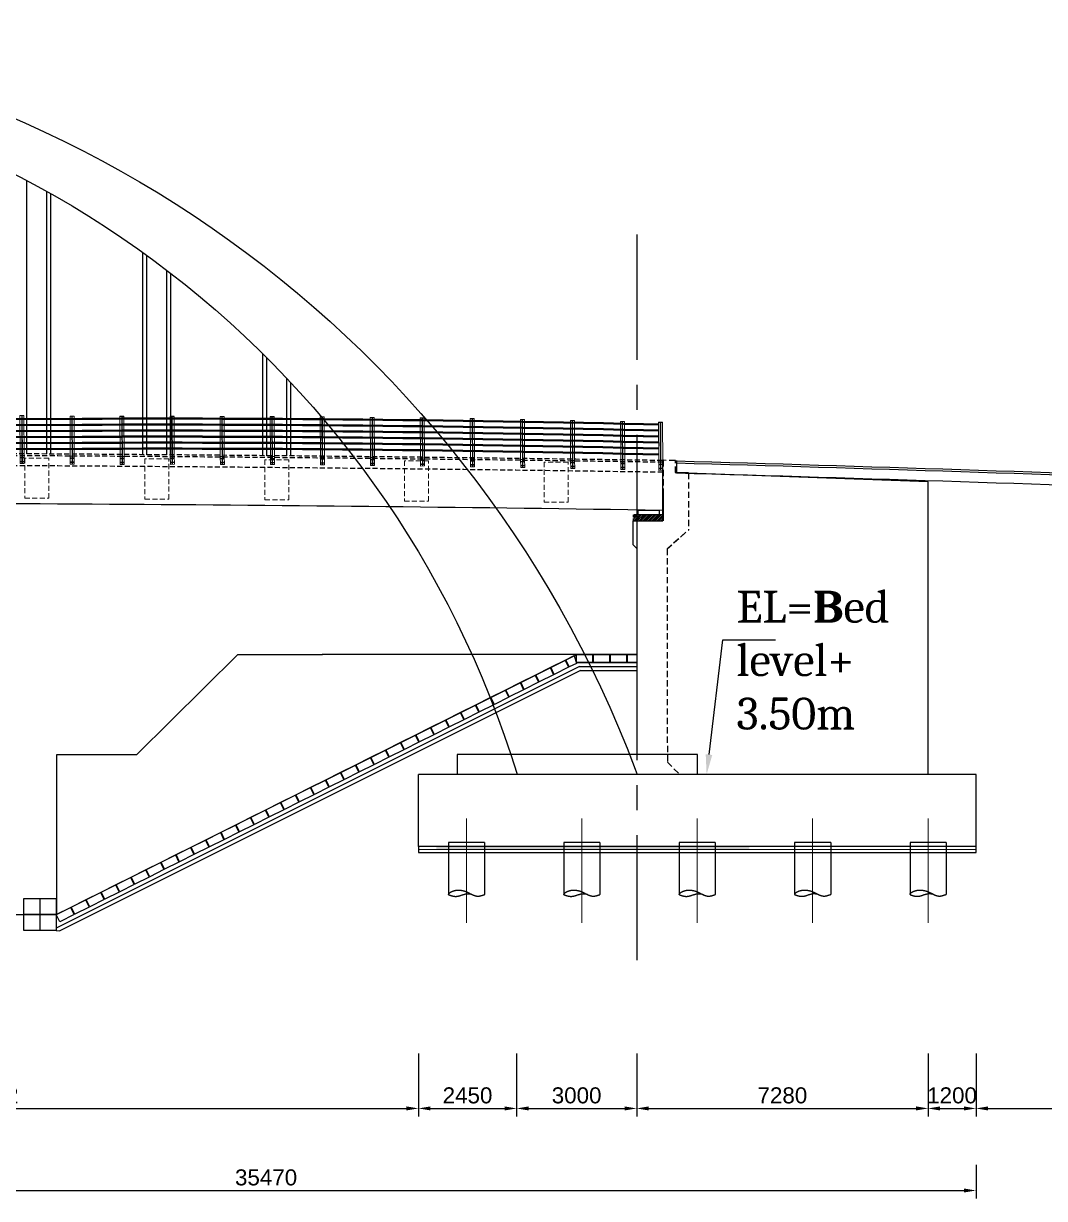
# Model space of a CAD drawing. Header units: millimetres. Extents: x 1231188 to 3899118, y -5478610 to -489530.
# Drawn here: x 3137214 to 3162717, y -2933874 to -2904527 of the extents above; entities that cross this region are included whole.
import ezdxf
from ezdxf import colors
from ezdxf.entities.mleader import LeaderData, LeaderLine
from ezdxf.math import Vec2, Vec3

# ---------------------------------------------------------------- set-up
doc = ezdxf.new("R2010")
doc.units = ezdxf.units.MM
doc.header["$LTSCALE"] = 25
doc.header["$MEASUREMENT"] = 0
doc.header["$PDMODE"] = 3
for name, pattern in [('CENTER', [2, 1.25, -0.25, 0.25, -0.25]), ('CENTER2', [1.125, 0.75, -0.125, 0.125, -0.125]), ('DASHED2', [0.375, 0.25, -0.125])]:
    doc.linetypes.add(name, pattern=pattern)
doc.layers.get('Defpoints').update_dxf_attribs({"color": 230, "lineweight": 9})
for name, color, linetype in [('ABUTMENT', 1, 'Continuous'), ('bearing', 7, 'Continuous'), ('con-outline', 7, 'Continuous'), ('Deck _Hidden', 7, 'DASHED2'), ('Girder _Hidden', 8, 'DASHED2'), ('Hatch 1', 14, 'Continuous'), ('pedestal', 7, 'Continuous'), ('Pile Cap', 21, 'Continuous'), ('Railling_1', 8, 'Continuous'), ('Restraint-1', 8, 'DASHED2'), ('SLOPEEARTH', 3, 'Continuous'), ('Suspender', 3, 'Continuous'), ('WC_Hidden', 8, 'DASHED2')]:
    doc.layers.add(name, color=color, linetype=linetype)
for name, color, linetype, lineweight in [('Center line', 252, 'CENTER', 9), ('COLUMN', 1, 'Continuous', 25), ('Con_Hidden', 8, 'DASHED2', 9), ('DIM', 8, 'Continuous', 13), ('DIMEN', 8, 'Continuous', 9), ('grid', 114, 'CENTER2', 20), ('HATCH', 191, 'Continuous', 9), ('PILE', 214, 'Continuous', 30), ('Railing', 8, 'Continuous', 0), ('WALL', 10, 'Continuous', 25), ('x section', 3, 'Continuous', 30)]:
    doc.layers.add(name, color=color, linetype=linetype, lineweight=lineweight)
doc.styles.add('ARIAL', font='arial.ttf', dxfattribs={"height": 400})
doc.styles.get("Standard").update_dxf_attribs({"font": 'swissl.ttf'})
doc.dimstyles.new('dim-50', dxfattribs={"dimtxt": 200, "dimasz": 200, "dimexe": 20, "dimexo": 20, "dimgap": 0.09, "dimtad": 0, "dimdec": 0, "dimzin": 0, "dimdsep": 46, "dimtxsty": 'Standard', "dimcen": 0.09, "dimclrd": 5, "dimclrt": 5, "dimazin": 0, "dimtfac": 1, "dimtdec": 0, "dimtofl": 0, "dimtmove": 0, "dimatfit": 3, "dimfxl": 1, "dimtolj": 1, "dimtzin": 0, "dimarcsym": 0})

# ---------------------------------------------------------------- blocks, each defined once
blk = doc.blocks.new('Railing')
at = {"layer": 'Railing', "linetype": 'Continuous', "ltscale": 100}
for p, q in [((136657, 473126), (136657, 472128)), ((136757, 473126), (136757, 472128)), ((136657, 472128), (136657, 471928)), ((136657, 472128), (136757, 472128)), ((136657, 471928), (136757, 471928)), ((136757, 472128), (136757, 471928))]:
    blk.add_line(p, q, dxfattribs=at)
at = {"layer": 'Railing', "color": 5, "linetype": 'Continuous', "ltscale": 100}
for p, q in [((136702, 471928), (136702, 473126)), ((136707, 471928), (136707, 473128)), ((136712, 471928), (136712, 473126))]:
    blk.add_line(p, q, dxfattribs=at)
at = {"layer": 'Railing', "color": 5}
for p, q in [((136677, 472076), (136665, 472076)), ((136677, 471976), (136665, 471976)), ((136677, 472076), (136677, 472089)), ((136677, 472076), (136677, 472061)), ((136677, 472076), (136691, 472076)), ((136677, 471976), (136677, 471989)), ((136677, 471976), (136677, 471961)), ((136677, 471976), (136691, 471976)), ((136737, 472076), (136723, 472076)), ((136737, 471976), (136723, 471976)), ((136737, 472076), (136737, 472089)), ((136737, 472076), (136737, 472061)), ((136737, 472076), (136748, 472076)), ((136737, 471976), (136737, 471989)), ((136737, 471976), (136737, 471961)), ((136737, 471976), (136748, 471976))]:
    blk.add_line(p, q, dxfattribs=at)
for centre in [(136677, 472076), (136677, 471976), (136737, 472076), (136737, 471976)]:
    blk.add_circle(centre, 6.69, dxfattribs=at)
at = {"layer": 'Railing', "linetype": 'Continuous', "ltscale": 100}
for points in [[(136657, 473128), (136657, 473128), (136657, 473127), (136657, 473126), (136679, 473126), (136702, 473126), (136702, 473120), (136702, 473114), (136704, 473114), (136707, 473114), (136707, 473121), (136707, 473128), (136682, 473128), (136657, 473128)], [(136757, 473128), (136757, 473128), (136757, 473127), (136757, 473126), (136734, 473126), (136712, 473126), (136712, 473120), (136712, 473114), (136709, 473114), (136707, 473114), (136707, 473121), (136707, 473128), (136732, 473128), (136757, 473128)]]:
    blk.add_open_spline(points, degree=2, knots=[0, 0, 0, 5, 10, 10, 50, 50, 90, 90, 100, 100, 150, 150, 200, 200, 200], dxfattribs=at)
blk.add_open_spline([(136657, 473128), (136732, 473128), (136757, 473128)], degree=2, dxfattribs=at)
blk = doc.blocks.new('wq')
at = {"layer": 'Railling_1', "linetype": 'Continuous', "ltscale": 100}
for points in [[(3152767, -2891022), (3152395, -2891014), (3151894, -2891002), (3151393, -2890992), (3150892, -2890982), (3150391, -2890972), (3149890, -2890962), (3149389, -2890954), (3148888, -2890945), (3148387, -2890937), (3147886, -2890930), (3147385, -2890923), (3146884, -2890917), (3146383, -2890911), (3145882, -2890905), (3145381, -2890900), (3144881, -2890895), (3144380, -2890891), (3143879, -2890888), (3143378, -2890884), (3142877, -2890882), (3142376, -2890879), (3141875, -2890878), (3141374, -2890876), (3140873, -2890875), (3140372, -2890875), (3139871, -2890875), (3139371, -2890876), (3138870, -2890877), (3138369, -2890878), (3125223, -2890930)], [(3152767, -2891047), (3152394, -2891039), (3151893, -2891027), (3151392, -2891017), (3150891, -2891007), (3150390, -2890997), (3149890, -2890987), (3149389, -2890979), (3148888, -2890970), (3148387, -2890962), (3147886, -2890955), (3147385, -2890948), (3146884, -2890942), (3146383, -2890936), (3145882, -2890930), (3145381, -2890925), (3144880, -2890920), (3144379, -2890916), (3143879, -2890913), (3143378, -2890909), (3142877, -2890907), (3142376, -2890904), (3141875, -2890903), (3141374, -2890901), (3140873, -2890900), (3140372, -2890900), (3139871, -2890900), (3139371, -2890901), (3138870, -2890902), (3138369, -2890903), (3125223, -2890955)], [(3152768, -2891172), (3152391, -2891164), (3151890, -2891152), (3151390, -2891142), (3150889, -2891131), (3150388, -2891122), (3149887, -2891112), (3149386, -2891104), (3148886, -2891095), (3148385, -2891087), (3147884, -2891080), (3147383, -2891073), (3146882, -2891067), (3146382, -2891061), (3145881, -2891055), (3145380, -2891050), (3144879, -2891045), (3144378, -2891041), (3143878, -2891038), (3143377, -2891034), (3142876, -2891032), (3142375, -2891029), (3141875, -2891028), (3141374, -2891026), (3140873, -2891025), (3140372, -2891025), (3139871, -2891025), (3139371, -2891026), (3138870, -2891027), (3138369, -2891028), (3125223, -2891080)], [(3152768, -2891197), (3152391, -2891189), (3151890, -2891177), (3151389, -2891167), (3150888, -2891156), (3150388, -2891147), (3149887, -2891137), (3149386, -2891129), (3148885, -2891120), (3148384, -2891112), (3147884, -2891105), (3147383, -2891098), (3146882, -2891092), (3146381, -2891086), (3145880, -2891080), (3145380, -2891075), (3144879, -2891070), (3144378, -2891066), (3143877, -2891063), (3143377, -2891059), (3142876, -2891057), (3142375, -2891054), (3141874, -2891053), (3141374, -2891051), (3140873, -2891050), (3140372, -2891050), (3139871, -2891050), (3139371, -2891051), (3138870, -2891052), (3138369, -2891053), (3125223, -2891105)], [(3152769, -2891322), (3152388, -2891314), (3151887, -2891302), (3151386, -2891292), (3150886, -2891281), (3150385, -2891272), (3149884, -2891262), (3149384, -2891254), (3148883, -2891245), (3148382, -2891237), (3147882, -2891230), (3147381, -2891223), (3146880, -2891217), (3146380, -2891211), (3145879, -2891205), (3145378, -2891200), (3144878, -2891195), (3144377, -2891191), (3143877, -2891188), (3143376, -2891184), (3142875, -2891182), (3142375, -2891179), (3141874, -2891178), (3141373, -2891176), (3140873, -2891175), (3140372, -2891175), (3139871, -2891175), (3139371, -2891176), (3138870, -2891177), (3138370, -2891178), (3125223, -2891230)], [(3152769, -2891347), (3152387, -2891339), (3151887, -2891327), (3151386, -2891317), (3150885, -2891306), (3150385, -2891297), (3149884, -2891287), (3149383, -2891279), (3148883, -2891270), (3148382, -2891262), (3147881, -2891255), (3147381, -2891248), (3146880, -2891242), (3146379, -2891236), (3145879, -2891230), (3145378, -2891225), (3144878, -2891220), (3144377, -2891216), (3143876, -2891213), (3143376, -2891209), (3142875, -2891207), (3142374, -2891204), (3141874, -2891203), (3141373, -2891201), (3140873, -2891200), (3140372, -2891200), (3139871, -2891200), (3139371, -2891201), (3138870, -2891202), (3138370, -2891203), (3125223, -2891255)], [(3152769, -2891472), (3152384, -2891464), (3151884, -2891452), (3151383, -2891442), (3150883, -2891431), (3150382, -2891422), (3149882, -2891412), (3149381, -2891404), (3148881, -2891395), (3148380, -2891387), (3147880, -2891380), (3147379, -2891373), (3146878, -2891367), (3146378, -2891361), (3145877, -2891355), (3145377, -2891350), (3144876, -2891345), (3144376, -2891341), (3143875, -2891338), (3143375, -2891334), (3142874, -2891332), (3142374, -2891329), (3141873, -2891328), (3141373, -2891326), (3140872, -2891325), (3140372, -2891325), (3139872, -2891325), (3139371, -2891326), (3138871, -2891327), (3138370, -2891328), (3125223, -2891380)], [(3152770, -2891497), (3152384, -2891489), (3151883, -2891477), (3151383, -2891467), (3150882, -2891456), (3150382, -2891447), (3149881, -2891437), (3149381, -2891429), (3148880, -2891420), (3148380, -2891412), (3147879, -2891405), (3147379, -2891398), (3146878, -2891392), (3146378, -2891386), (3145877, -2891380), (3145377, -2891375), (3144876, -2891370), (3144376, -2891366), (3143875, -2891363), (3143375, -2891359), (3142874, -2891357), (3142374, -2891354), (3141873, -2891353), (3141373, -2891351), (3140872, -2891350), (3140372, -2891350), (3139872, -2891350), (3139371, -2891351), (3138871, -2891352), (3138370, -2891353), (3125223, -2891405)], [(3152770, -2891623), (3152381, -2891613), (3151880, -2891602), (3151380, -2891592), (3150880, -2891581), (3150379, -2891572), (3149879, -2891562), (3149378, -2891554), (3148878, -2891545), (3148378, -2891537), (3147877, -2891530), (3147377, -2891523), (3146877, -2891517), (3146376, -2891511), (3145876, -2891505), (3145375, -2891500), (3144875, -2891495), (3144375, -2891491), (3143874, -2891488), (3143374, -2891484), (3142874, -2891482), (3142373, -2891479), (3141873, -2891478), (3141373, -2891476), (3140872, -2891475), (3140372, -2891475), (3139872, -2891475), (3139371, -2891476), (3138871, -2891477), (3138371, -2891478), (3125223, -2891530)], [(3152771, -2891648), (3152380, -2891638), (3151880, -2891627), (3151380, -2891617), (3150879, -2891606), (3150379, -2891597), (3149878, -2891587), (3149378, -2891579), (3148878, -2891570), (3148377, -2891562), (3147877, -2891555), (3147377, -2891548), (3146876, -2891542), (3146376, -2891536), (3145876, -2891530), (3145375, -2891525), (3144875, -2891520), (3144374, -2891516), (3143874, -2891513), (3143374, -2891509), (3142873, -2891507), (3142373, -2891504), (3141873, -2891503), (3141373, -2891501), (3140872, -2891500), (3140372, -2891500), (3139872, -2891500), (3139371, -2891501), (3138871, -2891502), (3138371, -2891503), (3125223, -2891555)], [(3152771, -2891773), (3152377, -2891763), (3151877, -2891752), (3151377, -2891742), (3150877, -2891731), (3150376, -2891722), (3149876, -2891712), (3149376, -2891704), (3148876, -2891695), (3148375, -2891687), (3147875, -2891680), (3147375, -2891673), (3146875, -2891667), (3146374, -2891661), (3145874, -2891655), (3145374, -2891650), (3144874, -2891645), (3144373, -2891641), (3143873, -2891638), (3143373, -2891634), (3142873, -2891632), (3142373, -2891629), (3141872, -2891628), (3141372, -2891626), (3140872, -2891625), (3140372, -2891625), (3139872, -2891625), (3139371, -2891626), (3138871, -2891627), (3138371, -2891628), (3125223, -2891680)], [(3152772, -2891798), (3152377, -2891788), (3151877, -2891777), (3151376, -2891767), (3150876, -2891756), (3150376, -2891747), (3149876, -2891737), (3149375, -2891729), (3148875, -2891720), (3148375, -2891712), (3147875, -2891705), (3147374, -2891698), (3146874, -2891692), (3146374, -2891686), (3145874, -2891680), (3145374, -2891675), (3144873, -2891670), (3144373, -2891666), (3143873, -2891663), (3143373, -2891659), (3142873, -2891657), (3142372, -2891654), (3141872, -2891653), (3141372, -2891651), (3140872, -2891650), (3140372, -2891650), (3139872, -2891650), (3139371, -2891651), (3138871, -2891652), (3138371, -2891653), (3125223, -2891705)]]:
    blk.add_lwpolyline(points, dxfattribs=at)
at = {"layer": 'Railling_1', "xscale": -1}
for p, rotation in [((3264163, -3363369), 0.2228000055985024), ((3265413, -3363369), 0.2228000055985024), ((3266663, -3363368), 0.2228000055985024), ((3267913, -3363371), 0.2228000055985024), ((3269163, -3363376), 0.2228000055985024), ((3270413, -3363385), 0.2228000055985024), ((3271663, -3363384), 0.2228000055985024), ((3272913, -3363387), 0.2228000055985024), ((3274163, -3363392), 0.2228000055985024), ((3275413, -3363400), 0.2228000055985024), ((3276663, -3363412), 0.2228000055985024), ((3279045, -3363085), 0.3603301238060918), ((3280295, -3363084), 0.3603301238060918), ((3281545, -3363087), 0.3603301238060918), ((3282795, -3363092), 0.3603301238060918), ((3284045, -3363100), 0.3603301238060918), ((3285295, -3363112), 0.3603301238060918), ((3286545, -3363126), 0.3603301238060918), ((3287795, -3363143), 0.3603301238060918), ((3289046, -3363163), 0.3603301238060918), ((3290296, -3363186), 0.3603301238060918), ((3291546, -3363211), 0.3603301238060918), ((3292496, -3363234), 0.3603301238060918)]:
    blk.add_blockref('Railing', p, dxfattribs=dict(at, rotation=rotation))
blk = doc.blocks.new('*D610')
at = {"layer": 'Defpoints', "color": 0, "lineweight": -2, "ltscale": 150, "transparency": 16777216}
for p in [(3125538, -2930048), (3147080, -2930048), (3147080, -2931624)]:
    blk.add_point(p, dxfattribs=at)
at = {"layer": 'DIM', "color": 0, "lineweight": -2, "ltscale": 150, "transparency": 16777216}
for p, q in [((3125538, -2930248), (3125538, -2931824)), ((3147080, -2930248), (3147080, -2931824))]:
    blk.add_line(p, q, dxfattribs=at)
at = {"layer": 'DIM', "color": 5, "lineweight": -2, "ltscale": 150, "transparency": 16777216}
blk.add_line((3125838, -2931624), (3146780, -2931624), dxfattribs=at)
for points in [[(3125838, -2931574), (3125838, -2931674), (3125538, -2931624)], [(3146780, -2931574), (3146780, -2931674), (3147080, -2931624)]]:
    blk.add_solid(points, dxfattribs=at)
at = {"layer": 'DIM', "color": 2, "ltscale": 150, "transparency": 16777216, "insert": (3136309, -2931300), "char_height": 400, "attachment_point": 5, "style": 'ARIAL'}
blk.add_mtext('\\A1;21542', dxfattribs=at)
blk = doc.blocks.new('*D611')
at = {"layer": 'Defpoints', "color": 0, "lineweight": -2, "ltscale": 150, "transparency": 16777216}
for p in [(3147080, -2930048), (3149530, -2930048), (3149530, -2931624)]:
    blk.add_point(p, dxfattribs=at)
at = {"layer": 'DIM', "color": 0, "lineweight": -2, "ltscale": 150, "transparency": 16777216}
for p, q in [((3147080, -2930248), (3147080, -2931824)), ((3149530, -2930248), (3149530, -2931824))]:
    blk.add_line(p, q, dxfattribs=at)
at = {"layer": 'DIM', "color": 5, "lineweight": -2, "ltscale": 150, "transparency": 16777216}
blk.add_line((3147380, -2931624), (3149230, -2931624), dxfattribs=at)
for points in [[(3147380, -2931574), (3147380, -2931674), (3147080, -2931624)], [(3149230, -2931574), (3149230, -2931674), (3149530, -2931624)]]:
    blk.add_solid(points, dxfattribs=at)
at = {"layer": 'DIM', "color": 2, "ltscale": 150, "transparency": 16777216, "insert": (3148305, -2931300), "char_height": 400, "attachment_point": 5, "style": 'ARIAL'}
blk.add_mtext('\\A1;2450', dxfattribs=at)
blk = doc.blocks.new('*D612')
at = {"layer": 'Defpoints', "color": 0, "lineweight": -2, "ltscale": 150, "transparency": 16777216}
for p in [(3149530, -2930248), (3152530, -2930048), (3152530, -2931624)]:
    blk.add_point(p, dxfattribs=at)
at = {"layer": 'DIM', "color": 0, "lineweight": -2, "ltscale": 150, "transparency": 16777216}
for p, q in [((3152530, -2930248), (3152530, -2931824)), ((3149530, -2930448), (3149530, -2931824))]:
    blk.add_line(p, q, dxfattribs=at)
at = {"layer": 'DIM', "color": 5, "lineweight": -2, "ltscale": 150, "transparency": 16777216}
blk.add_line((3149830, -2931624), (3152230, -2931624), dxfattribs=at)
for points in [[(3149830, -2931574), (3149830, -2931674), (3149530, -2931624)], [(3152230, -2931574), (3152230, -2931674), (3152530, -2931624)]]:
    blk.add_solid(points, dxfattribs=at)
at = {"layer": 'DIM', "color": 2, "ltscale": 150, "transparency": 16777216, "insert": (3151030, -2931300), "char_height": 400, "attachment_point": 5, "style": 'ARIAL'}
blk.add_mtext('\\A1;3000', dxfattribs=at)
blk = doc.blocks.new('*D613')
at = {"layer": 'Defpoints', "color": 0, "lineweight": -2, "ltscale": 150, "transparency": 16777216}
for p in [(3152530, -2930251), (3159810, -2930048), (3159810, -2931624)]:
    blk.add_point(p, dxfattribs=at)
at = {"layer": 'DIM', "color": 0, "lineweight": -2, "ltscale": 150, "transparency": 16777216}
for p, q in [((3159810, -2930248), (3159810, -2931824)), ((3152530, -2930451), (3152530, -2931824))]:
    blk.add_line(p, q, dxfattribs=at)
at = {"layer": 'DIM', "color": 5, "lineweight": -2, "ltscale": 150, "transparency": 16777216}
blk.add_line((3152830, -2931624), (3159510, -2931624), dxfattribs=at)
for points in [[(3152830, -2931574), (3152830, -2931674), (3152530, -2931624)], [(3159510, -2931574), (3159510, -2931674), (3159810, -2931624)]]:
    blk.add_solid(points, dxfattribs=at)
at = {"layer": 'DIM', "color": 2, "ltscale": 150, "transparency": 16777216, "insert": (3156170, -2931300), "char_height": 400, "attachment_point": 5, "style": 'ARIAL'}
blk.add_mtext('\\A1;7280', dxfattribs=at)
blk = doc.blocks.new('*D614')
at = {"layer": 'Defpoints', "color": 0, "lineweight": -2, "ltscale": 150, "transparency": 16777216}
for p in [(3159808, -2930048), (3161008, -2930048), (3161008, -2931624)]:
    blk.add_point(p, dxfattribs=at)
at = {"layer": 'DIM', "color": 0, "lineweight": -2, "ltscale": 150, "transparency": 16777216}
for p, q in [((3159808, -2930248), (3159808, -2931824)), ((3161008, -2930248), (3161008, -2931824))]:
    blk.add_line(p, q, dxfattribs=at)
at = {"layer": 'DIM', "color": 5, "lineweight": -2, "ltscale": 150, "transparency": 16777216}
blk.add_line((3160108, -2931624), (3160708, -2931624), dxfattribs=at)
for points in [[(3160108, -2931574), (3160108, -2931674), (3159808, -2931624)], [(3160708, -2931574), (3160708, -2931674), (3161008, -2931624)]]:
    blk.add_solid(points, dxfattribs=at)
at = {"layer": 'DIM', "color": 2, "ltscale": 150, "transparency": 16777216, "insert": (3160408, -2931300), "char_height": 400, "attachment_point": 5, "style": 'ARIAL'}
blk.add_mtext('\\A1;1200', dxfattribs=at)
blk = doc.blocks.new('*D616')
at = {"layer": 'Defpoints', "color": 0, "lineweight": -2, "ltscale": 150, "transparency": 16777216}
for p in [(3125538, -2932836), (3161008, -2932836, 46692), (3161008, -2933674)]:
    blk.add_point(p, dxfattribs=at)
at = {"layer": 'DIM', "color": 0, "lineweight": -2, "ltscale": 150, "transparency": 16777216}
for p, q in [((3125538, -2933036), (3125538, -2933874)), ((3161008, -2933036), (3161008, -2933874))]:
    blk.add_line(p, q, dxfattribs=at)
at = {"layer": 'DIM', "color": 5, "lineweight": -2, "ltscale": 150, "transparency": 16777216}
blk.add_line((3125838, -2933674), (3160708, -2933674), dxfattribs=at)
for points in [[(3125838, -2933624), (3125838, -2933724), (3125538, -2933674)], [(3160708, -2933624), (3160708, -2933724), (3161008, -2933674)]]:
    blk.add_solid(points, dxfattribs=at)
at = {"layer": 'DIM', "color": 2, "ltscale": 150, "transparency": 16777216, "insert": (3143273, -2933349), "char_height": 400, "attachment_point": 5, "style": 'ARIAL'}
blk.add_mtext('\\A1;35470', dxfattribs=at)
blk = doc.blocks.new('*D677')
at = {"layer": 'Defpoints', "color": 0, "lineweight": -2, "ltscale": 150, "transparency": 16777216}
for p in [(3161008, -2930048), (3181908, -2930048), (3181908, -2931624)]:
    blk.add_point(p, dxfattribs=at)
at = {"layer": 'DIM', "color": 0, "lineweight": -2, "ltscale": 150, "transparency": 16777216}
for p, q in [((3161008, -2930248), (3161008, -2931824)), ((3181908, -2930248), (3181908, -2931824))]:
    blk.add_line(p, q, dxfattribs=at)
at = {"layer": 'DIM', "color": 5, "lineweight": -2, "ltscale": 150, "transparency": 16777216}
blk.add_line((3161308, -2931624), (3181608, -2931624), dxfattribs=at)
for points in [[(3161308, -2931574), (3161308, -2931674), (3161008, -2931624)], [(3181608, -2931574), (3181608, -2931674), (3181908, -2931624)]]:
    blk.add_solid(points, dxfattribs=at)
at = {"layer": 'DIM', "color": 2, "ltscale": 150, "transparency": 16777216, "insert": (3171458, -2931300), "char_height": 400, "attachment_point": 5, "style": 'ARIAL'}
blk.add_mtext('\\A1;20900', dxfattribs=at)

msp = doc.modelspace()

# ---------------------------------------------------------------- hatches: boundary and pattern name
at = {"layer": 'HATCH', "linetype": 'ByBlock', "ltscale": 100}
h = msp.add_hatch(dxfattribs=at)
h.set_pattern_fill('AR-CONC', color=256, scale=22, style=0)
h.set_pattern_definition([(50, (-7724980.62, -8480515.04), (157.7972402, -13.8054697), [16.5, -181.5]), (355, (-7724980.62, -8480515.04), (-30.5252934, 165.4822694), [13.2, -145.2]), (100.4514, (-7724967.47, -8480516.19), (127.272064, 151.6766993), [14.0228418, -154.2512646]), (46.1842, (-7724980.62, -8480471.04), (234.7930307, -36.414183), [24.75, -272.25]), (96.6356, (-7724961.05, -8480474.08), (205.6257952, 214.3059316), [21.0342634, -231.37686]), (351.1842, (-7724980.62, -8480471.04), (205.625628, 214.306092), [19.8, -217.8]), (21, (-7724958.62, -8480482.04), (131.3195515, -88.576156), [16.5, -181.5]), (326, (-7724958.62, -8480482.04), (53.529373, 159.53301), [13.2, -145.2]), (71.4514, (-7724947.67, -8480489.42), (184.8489783, 70.9567093), [14.0228418, -154.2512646]), (37.5, (-7724980.615, -8480515.04), (2.67516817, 73.23664784), [0, -143.44, 0, -147.4, 0, -145.75]), (7.5, (-7724980.615, -8480515.04), (57.87529824, 86.7705766), [0, -84.04, 0, -140.14, 0, -55.55]), (327.5, (-7725029.675, -8480515.04), (117.44093596, -4.96207178), [0, -55, 0, -171.6, 0, -227.7]), (317.5, (-7725051.68, -8480515.04), (128.30095726, 22.0230961), [0, -71.5, 0, -113.96, 0, -161.7])])
h.paths.add_polyline_path([(3155341.93296, -2925084.5975), (3155341.93296, -2925159.5975), (3147529.96601, -2925159.5975), (3147529.96601, -2925084.5975)])
at = {"layer": 'Hatch 1', "ltscale": 20}
h = msp.add_hatch(dxfattribs=at)
h.set_pattern_fill('ANSI31', color=256, scale=10, angle=-0.032422674)
h.set_pattern_definition([(44.9675773, (-2139986.704, -356404.315), (-22.43793229, 22.46334113), [])])
h.paths.add_polyline_path([(3152451.5301, -2916796.23786), (3153181.70288, -2916796.08083), (3153181.77229, -2916946.08758), (3152451.56236, -2916946.23786)])

# ---------------------------------------------------------------- linework, layer by layer
at = {"layer": 'ABUTMENT', "linetype": 'DASHED2', "ltscale": 25}
for p, q in [((3153501.38369, -2915443.23326, 46777.18499), (3153201.6587, -2915436.81546, 46691.78814)), ((3153201.81503, -2916297.92617, 68040.52647), (3153201.81503, -2915436.8188, 68040.52647)), ((3153501.38369, -2915743.77739, 4140.15585), (3153501.38369, -2915443.23326, 46777.18499)), ((3153291.96125, -2917648.03246), (3153821.45052, -2917177.4586))]:
    msp.add_line(p, q, dxfattribs=at)
at = {"layer": 'ABUTMENT', "ltscale": 20}
for p, q in [((3159807.97227, -2915977.5, 46691.78814), (3153807.97227, -2915758.29208, 4140.15585)), ((3159807.97227, -2923283.06202, 46691.78814), (3159807.97227, -2915977.5, 46691.78814))]:
    msp.add_line(p, q, dxfattribs=at)
for points, elevation in [([(3153807.97227, -2915758.29208), (3153508.09461, -2915749.72549), (3153488.09461, -2915749.72549)], 4140.15585), ([(3152543.54552, -2917648.45298), (3152543.54552, -2917648.45298), (3152440.03645, -2917548.04746), (3152439.60117, -2916946.5), (3153181.77229, -2916946.08758)], 68139.8082), ([(3152544.37788, -2921448.44061), (3152543.54552, -2917648.45298)], 4368.97532)]:
    msp.add_lwpolyline(points, dxfattribs=dict(at, elevation=elevation))
at = {"layer": 'ABUTMENT', "linetype": 'DASHED2', "ltscale": 25, "elevation": 4140.15585}
msp.add_lwpolyline([(3153521.2645, -2915743.70867), (3153821.144, -2915752.21077), (3153821.45052, -2917177.4586)], dxfattribs=at)
at = {"layer": 'ABUTMENT', "linetype": 'DASHED2', "ltscale": 25}
msp.add_lwpolyline([(3153741.87564, -2917248.17931), (3153291.96125, -2917648.03246), (3153296.31824, -2922976.79286), (3153596.79123, -2923276.7662)], dxfattribs=at)
at = {"layer": 'bearing', "ltscale": 10, "elevation": -0.19256}
msp.add_lwpolyline([(3153092.70966, -2916796.13705), (3152564.99686, -2916796.47303), (3152564.97127, -2916677.47303), (3153092.68757, -2916683.43572)], close=True, dxfattribs=at)
at = {"layer": 'Center line', "ltscale": 100}
for p, q in [((3148279.96601, -2926991.58558), (3148279.96601, -2924385.86445)), ((3151161.96757, -2926991.58558, 11672.94704), (3151161.96757, -2924385.86445, 11672.94704)), ((3154043.96914, -2926991.58558, 4140.15585), (3154043.96914, -2924385.86445, 4140.15585)), ((3156925.97071, -2926990.05011, 35018.84111), (3156925.97071, -2924384.32898, 35018.84111)), ((3159807.97227, -2926990.05011, 46691.78814), (3159807.97227, -2924384.32898, 46691.78814))]:
    msp.add_line(p, q, dxfattribs=at)
at = {"layer": 'COLUMN', "color": 8, "lineweight": -2, "ltscale": 100}
for p, q in [((3153181.73514, -2916946.08759), (3153181.41048, -2915436.48796)), ((3153521.19996, -2915443.58669, 4140.15585), (3153521.2645, -2915743.70867, 4140.15585)), ((3153523.63802, -2915449.6035, 4140.15585), (3153523.63802, -2915749.72549, 4140.15585))]:
    msp.add_line(p, q, dxfattribs=at)
at = {"layer": 'COLUMN', "lineweight": 30, "ltscale": 100}
for p, q in [((3147079.96601, -2925083.06202, 46691.78814), (3147079.96601, -2923283.06202, 46691.78814)), ((3161007.97227, -2923283.06202, 46691.78814), (3147079.96601, -2923283.06202, 46691.78814)), ((3161007.97227, -2925083.06202, 46691.78814), (3161007.97227, -2923283.06202, 46691.78814))]:
    msp.add_line(p, q, dxfattribs=at)
for points in [[(3098545.50942, -2923283.06202), (3098592.10636, -2923159.66238, -0.69120611), (3152496.03996, -2923152.10697), (3152545.50942, -2923283.06202)], [(3101546.1099, -2923283.06202), (3101546.1099, -2923277.81421, -0.7396557555), (3149544.90893, -2923277.81421, -45.2344682021)]]:
    msp.add_lwpolyline(points, format="xyb", dxfattribs=at)
at = {"layer": 'COLUMN', "color": 8, "lineweight": -2, "ltscale": 100, "elevation": 4140.15585}
for points in [[(3153523.63802, -2915449.6035, -0.0039380277), (3181923.93982, -2916483.45924, -0.0039367837)], [(3153523.63802, -2915499.62383, -0.0039375923), (3181920.01279, -2916533.33433, -0.003921857)], [(3153523.63802, -2915749.72549, -0.0039354148), (3181900.37761, -2916782.70978, -0.0039196773)]]:
    msp.add_lwpolyline(points, format="xyb", dxfattribs=at)
msp.add_lwpolyline([(3153821.144, -2915752.21077), (3153521.2645, -2915743.70867), (3153501.2645, -2915743.71297)], dxfattribs=at)
at = {"layer": 'COLUMN', "lineweight": 30, "ltscale": 100, "elevation": 4140.15585}
msp.add_lwpolyline([(3161007.97227, -2925084.5975), (3147079.96601, -2925084.5975), (3147079.96601, -2925233.06202), (3161007.97227, -2925233.06202)], close=True, dxfattribs=at)
at = {"layer": 'con-outline', "linetype": 'DASHED2', "ltscale": 10, "elevation": -0.19256}
msp.add_lwpolyline([(3152439.60117, -2916946.5), (3153181.73514, -2916946.08759), (3153181.70288, -2916796.0876), (3152439.56892, -2916796.5)], close=True, dxfattribs=at)
at = {"layer": 'Con_Hidden', "ltscale": 20}
for points in [[(3137243.5, -2916382.5), (3137843.5, -2916382.5), (3137843.5, -2915382.5), (3137243.5, -2915382.5)], [(3140245, -2916403.5), (3140845, -2916403.5), (3140845, -2915403.5), (3140245, -2915403.5)], [(3143244, -2916423.5), (3143844, -2916423.5), (3143844, -2915423.5), (3143244, -2915423.5)], [(3146730, -2916453), (3147330, -2916453), (3147330, -2915453), (3146730, -2915453)], [(3150216, -2916482.5), (3150816, -2916482.5), (3150816, -2915482.5), (3150216, -2915482.5)]]:
    msp.add_lwpolyline(points, close=True, dxfattribs=at)
at = {"layer": 'Deck _Hidden', "ltscale": 20}
for points in [[(3153181.42124, -2915486.49375, 0.0041455928), (3125543.10754, -2915300.63263)], [(3153181.47501, -2915736.52275, 0.004146164), (3125543.49916, -2915550.63232)]]:
    msp.add_lwpolyline(points, format="xyb", dxfattribs=at)
at = {"layer": 'Girder _Hidden', "color": 4, "linetype": 'ByBlock', "ltscale": 15}
msp.add_lwpolyline([(3153175, -2916686.35847, 0.0041410323), (3125544.98731, -2916500.63115, 0.0041455928)], format="xyb", dxfattribs=at)
at = {"layer": 'HATCH', "linetype": 'ByBlock', "ltscale": 100}
for p, q in [((3147079.96601, -2925158.06202, 46691.78814), (3147079.96601, -2925083.06202, 46691.78814)), ((3161007.97227, -2925158.06202, 46691.78814), (3147079.96601, -2925158.06202, 46691.78814)), ((3147079.96601, -2925233.06202, 46691.78814), (3147079.96601, -2925158.06202, 46691.78814)), ((3161007.97227, -2925233.06202, 46691.78814), (3147079.96601, -2925233.06202, 46691.78814))]:
    msp.add_line(p, q, dxfattribs=at)
at = {"layer": 'Hatch 1', "ltscale": 20}
for p, q in [((3151045.50942, -2920283.06202), (3138045.50942, -2926783.06202)), ((3144677.78943, -2920278.94722), (3152545.50942, -2920278.33472)), ((3151029.96601, -2920283.06202), (3152529.97659, -2920283.06202)), ((3151029.96601, -2920483.06202), (3152529.97659, -2920483.06202))]:
    msp.add_line(p, q, dxfattribs=at)
at = {"layer": 'pedestal', "linetype": 'ByBlock', "ltscale": 100}
for p, q in [((3154045.50942, -2922783.06202), (3148045.50942, -2922783.06202)), ((3148045.50942, -2922783.06202), (3148045.50942, -2923283.06202)), ((3154045.50942, -2923283.06202), (3154045.50942, -2922783.06202))]:
    msp.add_line(p, q, dxfattribs=at)
at = {"layer": 'PILE', "linetype": 'DASHED2', "ltscale": 2000}
for p, q in [((3148729.96601, -2924984.29061), (3147829.96601, -2924984.29061)), ((3147829.96601, -2924984.29061), (3147829.96601, -2926283.99038)), ((3148729.96601, -2924984.29061), (3148729.96601, -2926283.99038)), ((3151611.96757, -2924984.29061, 11672.94704), (3150711.96757, -2924984.29061, 11672.94704)), ((3150711.96757, -2924984.29061, 11672.94704), (3150711.96757, -2926283.99038, 11672.94704)), ((3151611.96757, -2924984.29061, 11672.94704), (3151611.96757, -2926283.99038, 11672.94704)), ((3154493.96914, -2924984.29061, 4140.15585), (3153593.96914, -2924984.29061, 4140.15585)), ((3153593.96914, -2924984.29061, 4140.15585), (3153593.96914, -2926283.99038, 4140.15585)), ((3154493.96914, -2924984.29061, 4140.15585), (3154493.96914, -2926283.99038, 4140.15585)), ((3157375.97071, -2924982.75513, 35018.84111), (3156475.97071, -2924982.75513, 35018.84111)), ((3156475.97071, -2924982.75513, 35018.84111), (3156475.97071, -2926282.45491, 35018.84111)), ((3157375.97071, -2924982.75513, 35018.84111), (3157375.97071, -2926282.45491, 35018.84111)), ((3160257.97227, -2924982.75513, 46691.78814), (3159357.97227, -2924982.75513, 46691.78814)), ((3159357.97227, -2924982.75513, 46691.78814), (3159357.97227, -2926282.45491, 46691.78814)), ((3160257.97227, -2924982.75513, 46691.78814), (3160257.97227, -2926282.45491, 46691.78814))]:
    msp.add_line(p, q, dxfattribs=at)
for points, knots in [([(3147829.96601, -2926283.99038), (3147829.96601, -2926242.72233), (3148019.09182, -2926139.34208), (3148304.18117, -2926199.52571), (3148531.07627, -2926359.3022), (3148682.1562, -2926295.72888), (3148729.96601, -2926283.99038)], [0, 0, 0, 0, 244.9137212183, 595.5205606989, 904.3406959188, 1047.3117082775, 1047.3117082775, 1047.3117082775, 1047.3117082775]), ([(3150711.96757, -2926283.99038, 11672.94704), (3150711.96757, -2926242.72233, 11672.94704), (3150901.09339, -2926139.34208, 11672.94704), (3151186.18274, -2926199.52571, 11672.94704), (3151413.07784, -2926359.3022, 11672.94704), (3151564.15776, -2926295.72888, 11672.94704), (3151611.96757, -2926283.99038, 11672.94704)], [0, 0, 0, 0, 244.9137212183, 595.5205606989, 904.3406959188, 1047.3117082775, 1047.3117082775, 1047.3117082775, 1047.3117082775]), ([(3153593.96914, -2926283.99038, 4140.15585), (3153593.96914, -2926242.72233, 4140.15585), (3153783.09496, -2926139.34208, 4140.15585), (3154068.18431, -2926199.52571, 4140.15585), (3154295.07941, -2926359.3022, 4140.15585), (3154446.15933, -2926295.72888, 4140.15585), (3154493.96914, -2926283.99038, 4140.15585)], [0, 0, 0, 0, 244.9137212183, 595.5205606989, 904.3406959188, 1047.3117082775, 1047.3117082775, 1047.3117082775, 1047.3117082775]), ([(3156475.97071, -2926282.45491, 35018.84111), (3156475.97071, -2926241.18686, 35018.84111), (3156665.09652, -2926137.8066, 35018.84111), (3156950.18587, -2926197.99023, 35018.84111), (3157177.08097, -2926357.76673, 35018.84111), (3157328.1609, -2926294.19341, 35018.84111), (3157375.97071, -2926282.45491, 35018.84111)], [0, 0, 0, 0, 244.9137212183, 595.5205606989, 904.3406959188, 1047.3117082775, 1047.3117082775, 1047.3117082775, 1047.3117082775]), ([(3159357.97227, -2926282.45491, 46691.78814), (3159357.97227, -2926241.18686, 46691.78814), (3159547.09809, -2926137.8066, 46691.78814), (3159832.18744, -2926197.99023, 46691.78814), (3160059.08254, -2926357.76673, 46691.78814), (3160210.16246, -2926294.19341, 46691.78814), (3160257.97227, -2926282.45491, 46691.78814)], [0, 0, 0, 0, 244.9137212183, 595.5205606989, 904.3406959188, 1047.3117082775, 1047.3117082775, 1047.3117082775, 1047.3117082775]), ([(3147829.96601, -2926283.99038), (3147829.96601, -2926283.99038), (3148032.50201, -2926377.68986), (3148246.76115, -2926236.98026), (3148409.03862, -2926267.44794), (3148428.19729, -2926284.81356)], [0, 0, 0, 0, 275.4076789922, 579.8569099783, 760.1416167795, 760.1416167795, 760.1416167795, 760.1416167795]), ([(3150711.96757, -2926283.99038, 11672.94704), (3150711.96757, -2926283.99038, 11672.94704), (3150914.50358, -2926377.68986, 11672.94704), (3151128.76272, -2926236.98026, 11672.94704), (3151291.04019, -2926267.44794, 11672.94704), (3151310.19886, -2926284.81356, 11672.94704)], [0, 0, 0, 0, 275.4076789922, 579.8569099783, 760.1416167795, 760.1416167795, 760.1416167795, 760.1416167795]), ([(3153593.96914, -2926283.99038, 4140.15585), (3153593.96914, -2926283.99038, 4140.15585), (3153796.50514, -2926377.68986, 4140.15585), (3154010.76429, -2926236.98026, 4140.15585), (3154173.04175, -2926267.44794, 4140.15585), (3154192.20043, -2926284.81356, 4140.15585)], [0, 0, 0, 0, 275.4076789922, 579.8569099783, 760.1416167795, 760.1416167795, 760.1416167795, 760.1416167795]), ([(3156475.97071, -2926282.45491, 35018.84111), (3156475.97071, -2926282.45491, 35018.84111), (3156678.50671, -2926376.15438, 35018.84111), (3156892.76585, -2926235.44479, 35018.84111), (3157055.04332, -2926265.91247, 35018.84111), (3157074.20199, -2926283.27809, 35018.84111)], [0, 0, 0, 0, 275.4076789922, 579.8569099783, 760.1416167795, 760.1416167795, 760.1416167795, 760.1416167795]), ([(3159357.97227, -2926282.45491, 46691.78814), (3159357.97227, -2926282.45491, 46691.78814), (3159560.50828, -2926376.15438, 46691.78814), (3159774.76742, -2926235.44479, 46691.78814), (3159937.04489, -2926265.91247, 46691.78814), (3159956.20356, -2926283.27809, 46691.78814)], [0, 0, 0, 0, 275.4076789922, 579.8569099783, 760.1416167795, 760.1416167795, 760.1416167795, 760.1416167795])]:
    msp.add_open_spline(points, degree=3, knots=knots, dxfattribs=at)
at = {"layer": 'Pile Cap', "ltscale": 150}
msp.add_line((3161007.97227, -2925083.06202, 46691.78814), (3147079.96601, -2925083.06202, 46691.78814), dxfattribs=at)
at = {"layer": 'Restraint-1', "color": 4, "linetype": 'ByBlock', "ltscale": 20}
msp.add_line((3153201.64851, -2916946.07654, 68040.71903), (3153201.81503, -2916297.92617, 68040.52647), dxfattribs=at)
at = {"layer": 'SLOPEEARTH', "color": 0, "linetype": 'CENTER', "lineweight": -3, "ltscale": 100}
msp.add_line((3152545.50942, -2927924), (3152545.50942, -2909314.85685), dxfattribs=at)
at = {"layer": 'Suspender'}
for p, q in [((3137292.71423, -2915277.59475), (3137292.71423, -2908445.28114)), ((3137792.71423, -2915277.59475), (3137792.71423, -2908717.39836)), ((3137892.71423, -2915277.59475), (3137892.71423, -2908773.60124)), ((3140192.67751, -2915297.83308), (3140192.67751, -2910243.65794)), ((3140292.67751, -2915297.83308), (3140292.67751, -2910315.89499)), ((3140792.67751, -2915297.83308), (3140792.67751, -2910688.52666)), ((3140892.67751, -2915297.83308), (3140892.67751, -2910765.40241)), ((3143192.64078, -2915323.47116), (3143192.64078, -2912777.86994)), ((3143292.64078, -2915323.47116), (3143292.64078, -2912877.30355)), ((3143792.64078, -2915323.47116), (3143792.64078, -2913391.77227)), ((3143892.64078, -2915323.47116), (3143892.64078, -2913498.27166))]:
    msp.add_line(p, q, dxfattribs=at)
at = {"layer": 'WALL', "color": 6, "lineweight": 25}
for p, q in [((3151100.7864, -2920583.06202), (3138029.96601, -2927118.47222)), ((3151100.7864, -2920583.06202), (3152529.97659, -2920583.06202)), ((3151124.3932, -2920683.06202), (3138120.46743, -2927185.02491)), ((3151124.3932, -2920683.06202), (3152529.97659, -2920683.06202)), ((3138029.96601, -2927183.06202), (3138120.46743, -2927185.02491))]:
    msp.add_line(p, q, dxfattribs=at)
for points in [[(3151025.43746, -2920508.93309), (3150846.55202, -2920598.37581), (3150757.1093, -2920419.49037), (3150966.99835, -2920314.54585)], [(3151429.96601, -2920483.06202), (3151029.96601, -2920483.06202), (3151029.96601, -2920283.06202), (3151429.96601, -2920283.06202)], [(3151853.83058, -2920483.48677), (3151453.83058, -2920483.48677), (3151453.83058, -2920283.48677), (3151853.83058, -2920283.48677)], [(3152279.11651, -2920483.48677), (3151879.11651, -2920483.48677), (3151879.11651, -2920283.48677), (3152279.11651, -2920283.48677)], [(3150829.99516, -2920606.65425), (3150472.22428, -2920785.53968), (3150382.78156, -2920606.65425), (3150740.55244, -2920427.76881)], [(3150081.33967, -2920980.98199), (3149723.56879, -2921159.86743), (3149634.12607, -2920980.98199), (3149991.89695, -2920802.09655)], [(3150455.66741, -2920793.81812), (3150097.89654, -2920972.70356), (3150008.45382, -2920793.81812), (3150366.22469, -2920614.93268)], [(3149332.68418, -2921355.30973), (3148974.9133, -2921534.19517), (3148885.47058, -2921355.30973), (3149243.24146, -2921176.4243)], [(3149707.01192, -2921168.14586), (3149349.24105, -2921347.0313), (3149259.79833, -2921168.14586), (3149617.5692, -2920989.26042)], [(3148958.35644, -2921542.47361), (3148600.58556, -2921721.35904), (3148511.14284, -2921542.47361), (3148868.91372, -2921363.58817)], [(3148209.70095, -2921916.80135), (3147851.93007, -2922095.68679), (3147762.48735, -2921916.80135), (3148120.25823, -2921737.91591)], [(3148584.02869, -2921729.63748), (3148226.25782, -2921908.52292), (3148136.8151, -2921729.63748), (3148494.58597, -2921550.75204)], [(3147835.3732, -2922103.96522), (3147477.60233, -2922282.85066), (3147388.15961, -2922103.96522), (3147745.93048, -2921925.07978)], [(3147086.71772, -2922478.29297), (3146728.94684, -2922657.1784), (3146639.50412, -2922478.29297), (3146997.275, -2922299.40753)], [(3147461.04546, -2922291.12909), (3147103.27458, -2922470.01453), (3147013.83186, -2922291.12909), (3147371.60274, -2922112.24366)], [(3146712.38997, -2922665.45684), (3146354.6191, -2922844.34228), (3146265.17638, -2922665.45684), (3146622.94725, -2922486.5714)], [(3145963.73448, -2923039.78458), (3145605.96361, -2923218.67002), (3145516.52089, -2923039.78458), (3145874.29177, -2922860.89914)], [(3146338.06223, -2922852.62071), (3145980.29135, -2923031.50615), (3145890.84863, -2922852.62071), (3146248.61951, -2922673.73527)], [(3145215.079, -2923414.11233), (3144857.30812, -2923592.99776), (3144767.8654, -2923414.11233), (3145125.63628, -2923235.22689)], [(3145589.40674, -2923226.94845), (3145231.63586, -2923405.83389), (3145142.19314, -2923226.94845), (3145499.96402, -2923048.06302)], [(3144840.75125, -2923601.2762), (3144482.98038, -2923780.16164), (3144393.53766, -2923601.2762), (3144751.30853, -2923422.39076)], [(3144092.09576, -2923975.60394), (3143734.32489, -2924154.48938), (3143644.88217, -2923975.60394), (3144002.65305, -2923796.7185)], [(3144466.42351, -2923788.44007), (3144108.65263, -2923967.32551), (3144019.20991, -2923788.44007), (3144376.98079, -2923609.55463)], [(3143717.76802, -2924162.76781), (3143359.99714, -2924341.65325), (3143270.55443, -2924162.76781), (3143628.3253, -2923983.88238)], [(3142969.11253, -2924537.09556), (3142611.34166, -2924715.981), (3142521.89894, -2924537.09556), (3142879.66981, -2924358.21012)], [(3143343.44028, -2924349.93169), (3142985.6694, -2924528.81712), (3142896.22668, -2924349.93169), (3143253.99756, -2924171.04625)], [(3142594.78479, -2924724.25943), (3142237.01391, -2924903.14487), (3142147.57119, -2924724.25943), (3142505.34207, -2924545.37399)], [(3141846.1293, -2925098.58717), (3141488.35842, -2925277.47261), (3141398.91571, -2925098.58717), (3141756.68658, -2924919.70174)], [(3142220.45704, -2924911.4233), (3141862.68617, -2925090.30874), (3141773.24345, -2924911.4233), (3142131.01433, -2924732.53786)], [(3141097.47381, -2925472.91492), (3140739.70294, -2925651.80036), (3140650.26022, -2925472.91492), (3141008.03109, -2925294.02948)], [(3141471.80156, -2925285.75105), (3141114.03068, -2925464.63648), (3141024.58796, -2925285.75105), (3141382.35884, -2925106.86561)], [(3140723.14607, -2925660.07879), (3140365.37519, -2925838.96423), (3140275.93247, -2925660.07879), (3140633.70335, -2925481.19335)], [(3139974.49058, -2926034.40653), (3139616.7197, -2926213.29197), (3139527.27699, -2926034.40653), (3139885.04786, -2925855.5211)], [(3140348.81833, -2925847.24266), (3139991.04745, -2926026.1281), (3139901.60473, -2925847.24266), (3140259.37561, -2925668.35722)], [(3139600.16284, -2926221.57041), (3139242.39196, -2926400.45584), (3139152.94924, -2926221.57041), (3139510.72012, -2926042.68497)], [(3137620.42316, -2926783.06202), (3137220.42316, -2926783.06202), (3137220.42316, -2926383.06202), (3137620.42316, -2926383.06202)], [(3138029.96601, -2926783.06202), (3137629.96601, -2926783.06202), (3137629.96601, -2926383.06202), (3138029.96601, -2926383.06202)], [(3138851.50735, -2926595.89815), (3138493.73647, -2926774.78359), (3138404.29375, -2926595.89815), (3138762.06463, -2926417.01271)], [(3139225.83509, -2926408.73428), (3138868.06422, -2926587.61972), (3138778.6215, -2926408.73428), (3139136.39237, -2926229.84884)], [(3138477.17961, -2926783.06202), (3138119.40873, -2926961.94746), (3138029.96601, -2926783.06202), (3138387.73689, -2926604.17658)], [(3137620.42316, -2927183.06202), (3137220.42316, -2927183.06202), (3137220.42316, -2926783.06202), (3137620.42316, -2926783.06202)], [(3138029.96601, -2927183.06202), (3137629.96601, -2927183.06202), (3137629.96601, -2926783.06202), (3138029.96601, -2926783.06202)]]:
    msp.add_lwpolyline(points, close=True, dxfattribs=at)
msp.add_lwpolyline([(3152529.97736, -2920483.48677), (3152302.34249, -2920483.48677), (3152302.34249, -2920283.48677), (3152529.97659, -2920283.48677)], dxfattribs=at)
at = {"layer": 'WC_Hidden', "ltscale": 20}
msp.add_lwpolyline([(3153168.30667, -2915442.43169, 0.0041454786), (3125529.96601, -2915250.63242)], format="xyb", dxfattribs=at)
at = {"layer": 'x section'}
msp.add_lwpolyline([(3106411.83105, -2920283.06202), (3108520.50942, -2920283.06202), (3111045.50942, -2922783.06202), (3113045.50942, -2922783.06202), (3113045.50942, -2926783.06202), (3138045.50942, -2926783.06202), (3138045.50942, -2922783.06202), (3140045.50942, -2922783.06202), (3142570.50942, -2920283.06202), (3144679.18779, -2920283.06202)], dxfattribs=at)

# ---------------------------------------------------------------- block references
at = {"layer": 'COLUMN', "color": 8, "lineweight": -2}
msp.add_blockref('wq', (308.60565, -23511.49375), dxfattribs=at)

# ---------------------------------------------------------------- texts
at = {"layer": 'DIMEN', "ltscale": 100, "insert": (3155023.10188, -2922169.94793, 46691.78814), "char_height": 800, "width": 4564.1562801, "attachment_point": 7}
msp.add_mtext('\\pt95.24;{\\fCambria|b0|i0|c0|p18;\\C256;\\c0;EL=\\fCambria|b1|i0|c0|p18;B\\fCambria|b0|i0|c0|p18;ed level+\\P3.50m}', dxfattribs=at)

# ---------------------------------------------------------------- dimensions: what is measured, and where the dimension line sits
at = {"layer": 'DIM', "ltscale": 150}
for base, p1, p2, picture, middle in [((3147079.96601, -2931624.5), (3125537.73771, -2930047.5), (3147079.96601, -2930047.5), '*D610', (3136308.85186, -2931300.2708)), ((3149529.90893, -2931624.5), (3147079.96601, -2930047.5), (3149529.90893, -2930047.5), '*D611', (3148304.93747, -2931300.2708)), ((3152529.50942, -2931624.5), (3149529.90893, -2930248.5), (3152529.50942, -2930047.5), '*D612', (3151029.70918, -2931300.13438)), ((3159809.97227, -2931624.5), (3152529.50942, -2930251), (3159809.97227, -2930047.5), '*D613', (3156169.74085, -2931300.2708)), ((3181907.93982, -2931624.5), (3161007.97227, -2930047.5), (3181907.93982, -2930047.5), '*D677', (3171457.95605, -2931300.2708)), ((3161007.97227, -2933673.5), (3125537.73771, -2932835.5), (3161007.97227, -2932835.5, 46691.78814), '*D616', (3143272.85499, -2933349.13438))]:
    dim = msp.add_linear_dim(base=base, p1=p1, p2=p2, dimstyle='dim-50', override={"dimtxt": 300, "dimasz": 300, "dimexe": 200, "dimexo": 200, "dimgap": 120, "dimtad": 1, "dimtxsty": 'ARIAL', "dimclrt": 2}, dxfattribs=at)
    dim.commit()
    dim.dimension.update_dxf_attribs({"geometry": picture, "text_midpoint": middle})
dim = msp.add_linear_dim(base=(3161007.97227, -2931624.5), p1=(3159807.97227, -2930047.5), p2=(3161007.97227, -2930047.5), dimstyle='dim-50', override={"dimtxt": 300, "dimasz": 300, "dimexe": 200, "dimexo": 200, "dimgap": 120, "dimtad": 1, "dimtxsty": 'ARIAL', "dimclrt": 2}, dxfattribs=at)
dim.commit()
dim.dimension.update_dxf_attribs({"geometry": '*D614', "text_midpoint": (3160407.97227, -2931624.5), "dimtype": 160})

# ---------------------------------------------------------------- leaders
at = {"layer": 'grid', "linetype": 'ByBlock', "lineweight": 0, "ltscale": 100}
ml = msp.add_multileader_mtext('Standard', dxfattribs=at)
ml.set_content('', color=256)
ml.set_leader_properties()
ml.build(insert=Vec2(0, 0))
ml.multileader.update_dxf_attribs({"text_right_attachment_type": 6, "dogleg_length": 500, "arrow_head_size": 500})
ctx = ml.context
ctx.base_point, ctx.char_height, ctx.arrow_head_size, ctx.landing_gap_size, ctx.plane_origin = Vec3(3155993.73771, -2919920.5, 46691.78814), 0.18, 500, 0.09, Vec3(3155097.44495, -2923282.52436, 46691.78814)
ctx.right_attachment = 6
notes = []
notes.append((ctx, [(0, (1, 1, 0), (3154682, -2919920.5, 46691.78814), (1, 0), 1311.73771, [(0, [(3154277, -2923283.06202, 46691.78814)], 0, [])])]))
ctx.mtext.insert, ctx.mtext.flow_direction = Vec3(3155993.82771, -2919920.41, 46691.78814), 5
for ctx, leaders in notes:
    for number, flags, end, landing, length, lines in leaders:
        leader = LeaderData()
        leader.index, (leader.has_last_leader_line, leader.has_dogleg_vector, leader.attachment_direction) = number, flags
        leader.last_leader_point, leader.dogleg_vector, leader.dogleg_length = Vec3(end), Vec3(landing), length
        for number, points, colour, breaks in lines:
            line = LeaderLine()
            line.index, line.vertices, line.color, line.breaks = number, Vec3.list(points), colors.encode_raw_color(colour), breaks
            leader.lines.append(line)
        ctx.leaders.append(leader)

doc.saveas('drawing.dxf')
